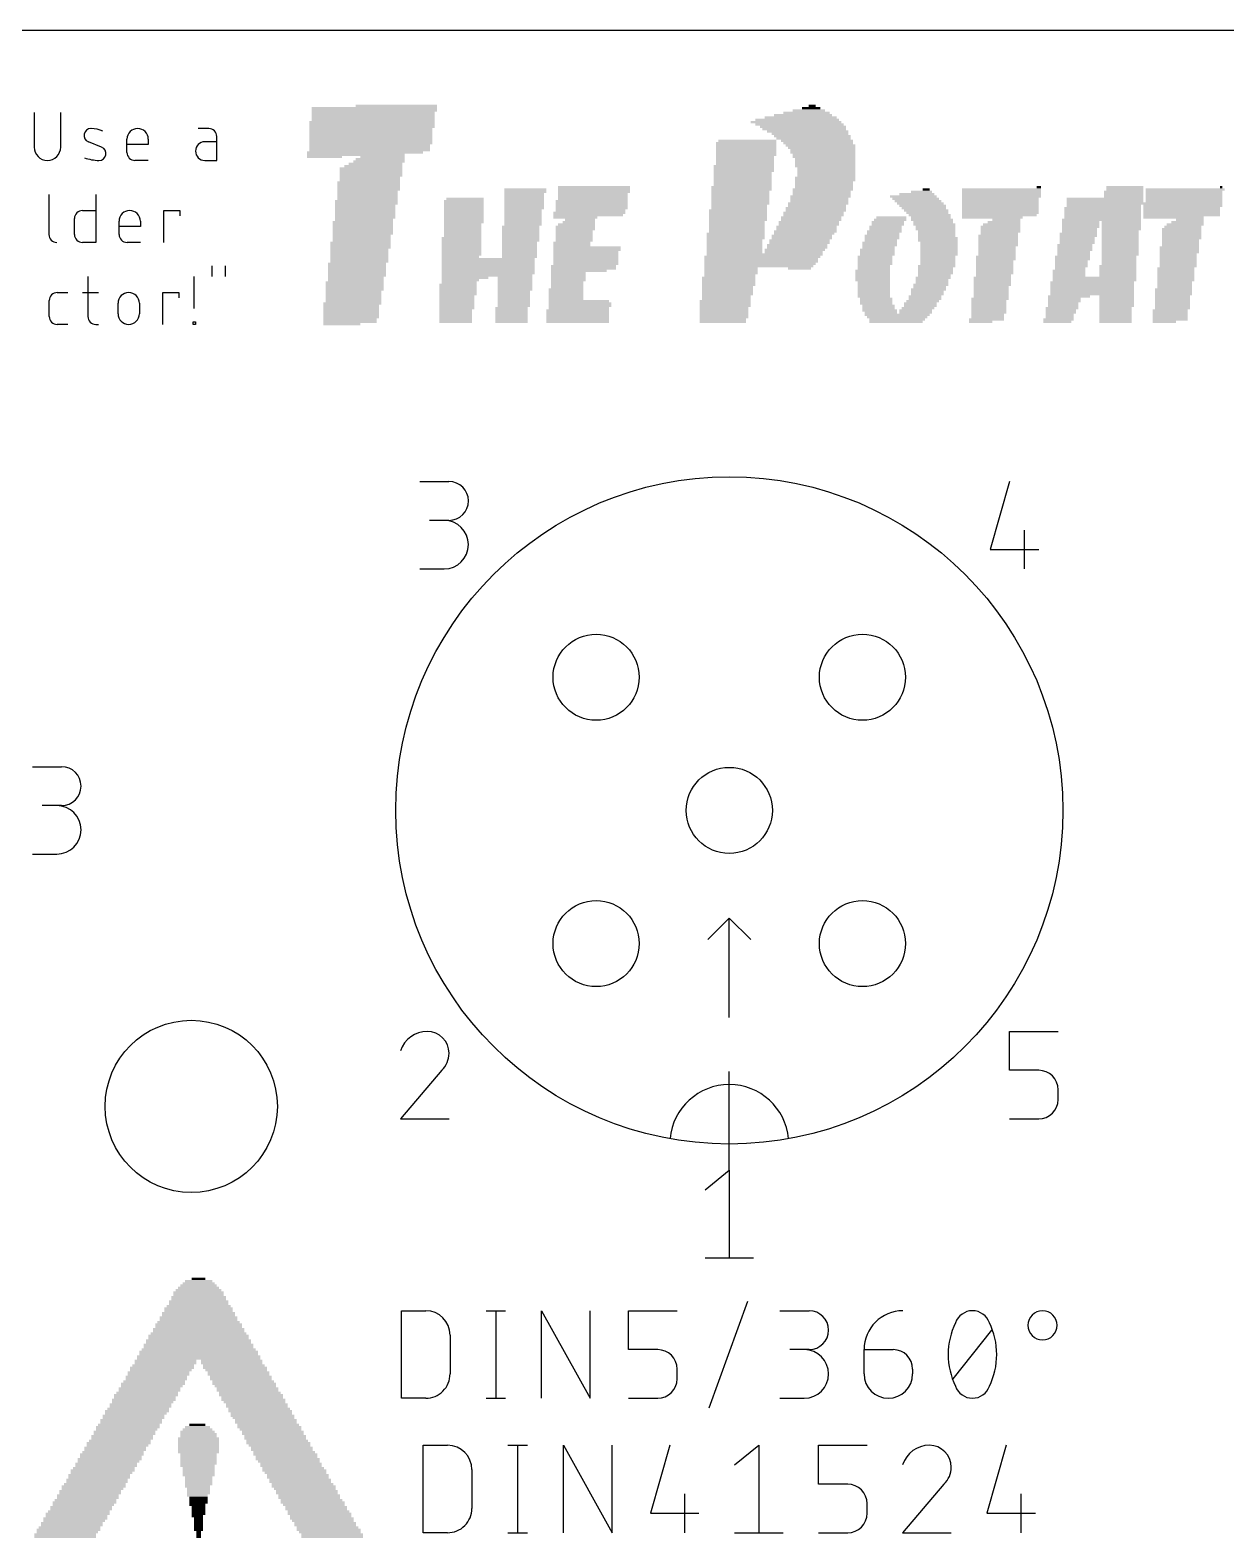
# Model space of a CAD drawing. Extents: x 0 to 83, y 0 to 84.2.
# Drawn here: x 39.51 to 61.73, y 45.98 to 74 of the extents above; entities that cross this region are included whole.
import ezdxf

# ---------------------------------------------------------------- set-up
doc = ezdxf.new("R2010")
doc.units = 0
for name, color, linetype in [('20', 30, 'CONTINUOUS'), ('21', 253, 'CONTINUOUS'), ('25', 253, 'CONTINUOUS')]:
    doc.layers.add(name, color=color, linetype=linetype)

# ---------------------------------------------------------------- blocks, each defined once
blk = doc.blocks.new('RECT')
blk.add_solid([(-0.5, -0.5), (0.5, -0.5), (-0.5, 0.5), (0.5, 0.5)])

msp = doc.modelspace()

# ---------------------------------------------------------------- linework, layer by layer
at = {"layer": '20'}
msp.add_line((0, 74), (83, 74), dxfattribs=at)
for centre, radius in [((50.025, 61.975), 0.8), ((54.975, 61.975), 0.8), ((52.5, 59.5), 0.8), ((50.025, 57.025), 0.8), ((54.975, 57.025), 0.8), ((42.5, 54), 1.6)]:
    msp.add_circle(centre, radius, dxfattribs=at)
at = {"layer": '21'}
for p, q in [((46.7484, 65.6128), (47.2903, 65.6128)), ((57.7097, 65.6128), (57.3484, 64.3484)), ((47.2903, 64.8903), (46.9291, 64.8903)), ((57.9806, 64.7097), (57.9806, 63.9872)), ((57.3484, 64.3484), (58.2516, 64.3484)), ((46.7484, 63.9872), (47.2, 63.9872)), ((39.5484, 60.3128), (40.0903, 60.3128)), ((40.0903, 59.5903), (39.7291, 59.5903)), ((39.5484, 58.6872), (40, 58.6872)), ((52.5, 57.5), (52.1, 57.1)), ((52.5, 55.65), (52.5, 57.5)), ((52.5, 57.5), (52.9, 57.1)), ((57.7084, 54.6703), (57.7084, 55.3928)), ((57.7084, 55.3928), (58.6116, 55.3928)), ((47.1561, 54.6703), (46.3884, 53.7672)), ((52.5, 52.8), (52.5, 54.65)), ((58.2503, 54.6703), (57.7084, 54.6703)), ((58.6116, 54.1284), (58.6116, 54.3091)), ((46.3884, 53.7672), (47.2916, 53.7672)), ((57.7084, 53.7672), (58.2503, 53.7672)), ((52.0484, 52.4516), (52.5, 52.8128)), ((52.5, 52.8128), (52.5, 51.1872)), ((52.0484, 51.1872), (52.9516, 51.1872))]:
    msp.add_line(p, q, dxfattribs=at)
msp.add_circle((52.5, 59.5), 6.2, dxfattribs=at)
for centre, radius, start, end in [((47.2903, 65.2516), 0.3612, 270, 90), ((47.2, 64.4388), 0.4516, 270, 90), ((40.0903, 59.9516), 0.3612, 270, 90), ((40, 59.1388), 0.4516, 270, 90), ((46.8852, 54.8707), 0.5221, 90.0001, 162.0549), ((46.8852, 54.9864), 0.4064, 0, 90), ((46.855, 54.9864), 0.4365, 313.6036, 359.9997), ((58.2503, 54.3091), 0.3612, 0, 90), ((52.5, 53.3), 1.1045, 5.1944, 174.8056), ((58.2503, 54.1284), 0.3612, 270, 0)]:
    msp.add_arc(centre, radius, start, end, dxfattribs=at)
at = {"layer": '25'}
for p, q in [((39.5797, 72.4685), (39.5797, 71.8264)), ((40.0736, 71.8264), (40.0736, 72.4685)), ((42.8265, 72.1722), (42.629, 72.1722)), ((42.9747, 71.5795), (42.9747, 72.024)), ((40.834, 71.8264), (40.5871, 71.9252)), ((41.3055, 71.7277), (41.3055, 71.9746)), ((41.7006, 71.8758), (41.3055, 71.8758)), ((41.7006, 71.9746), (41.7006, 71.8758)), ((42.9747, 71.9252), (42.7525, 71.9252)), ((41.7006, 71.5795), (41.4536, 71.5795)), ((42.7525, 71.5795), (42.9747, 71.5795)), ((39.8547, 70.9445), (39.8547, 70.2037)), ((40.7247, 70.9445), (40.7247, 70.0555)), ((40.4778, 70.6482), (40.7247, 70.6482)), ((41.9884, 70.0555), (41.9884, 70.6482)), ((41.9884, 70.6482), (42.2847, 70.6482)), ((42.2847, 70.6482), (42.2847, 70.5494)), ((40.3296, 70.2037), (40.3296, 70.5)), ((41.1586, 70.2037), (41.1586, 70.4506)), ((41.5537, 70.3518), (41.1586, 70.3518)), ((41.5537, 70.4506), (41.5537, 70.3518)), ((40.7247, 70.0555), (40.4778, 70.0555)), ((41.5537, 70.0555), (41.3068, 70.0555)), ((42.8907, 69.4205), (42.8907, 69.6181)), ((43.1376, 69.4205), (43.1376, 69.6181)), ((40.5779, 69.4205), (40.5779, 68.6797)), ((42.557, 68.8278), (42.557, 69.4205)), ((39.8614, 68.6797), (39.8614, 68.976)), ((40.0096, 69.1242), (40.2071, 69.1242)), ((40.4791, 69.1242), (40.7754, 69.1242)), ((41.1402, 68.7291), (41.1402, 68.9266)), ((41.5353, 68.9266), (41.5353, 68.7291)), ((41.97, 68.5315), (41.97, 69.1242)), ((41.97, 69.1242), (42.2663, 69.1242)), ((42.2663, 69.1242), (42.2663, 69.0254)), ((40.2071, 68.5315), (40.0096, 68.5315)), ((40.726, 68.5315), (40.7754, 68.5315)), ((42.5323, 68.5315), (42.5323, 68.5809)), ((42.5323, 68.5809), (42.5817, 68.5809)), ((42.5817, 68.5315), (42.5323, 68.5315)), ((42.5817, 68.5809), (42.5817, 68.5315)), ((46.4073, 48.5762), (46.4073, 50.2018)), ((46.4073, 50.2018), (46.8589, 50.2018)), ((47.9808, 50.2018), (48.3421, 50.2018)), ((48.1615, 50.2018), (48.1615, 48.5762)), ((49.0125, 48.5762), (49.0125, 50.2018)), ((49.0125, 50.2018), (49.9156, 48.5762)), ((49.9156, 48.5762), (49.9156, 50.2018)), ((50.6277, 49.4793), (50.6277, 50.2018)), ((50.6277, 50.2018), (51.5309, 50.2018)), ((52.1249, 48.3956), (52.8474, 50.3824)), ((53.4414, 50.2018), (53.9832, 50.2018)), ((47.3104, 49.7502), (47.3104, 49.0278)), ((56.6579, 48.9374), (57.3804, 49.8406)), ((51.1696, 49.4793), (50.6277, 49.4793)), ((53.9832, 49.4793), (53.622, 49.4793)), ((55.0045, 49.4793), (55.5463, 49.4793)), ((55.0045, 49.0278), (55.0045, 49.4793)), ((51.5309, 48.9374), (51.5309, 49.1181)), ((55.9076, 49.1181), (55.9076, 49.0278)), ((46.8589, 48.5762), (46.4073, 48.5762)), ((47.9808, 48.5762), (48.3421, 48.5762)), ((50.6277, 48.5762), (51.1696, 48.5762)), ((53.4414, 48.5762), (53.8929, 48.5762)), ((46.812, 46.0762), (46.812, 47.7018)), ((46.812, 47.7018), (47.2635, 47.7018)), ((48.3855, 47.7018), (48.7468, 47.7018)), ((48.5661, 47.7018), (48.5661, 46.0762)), ((49.4172, 46.0762), (49.4172, 47.7018)), ((49.4172, 47.7018), (50.3203, 46.0762)), ((50.3203, 46.0762), (50.3203, 47.7018)), ((51.3937, 47.7018), (51.0324, 46.4374)), ((52.5955, 47.3406), (53.0471, 47.7018)), ((53.0471, 47.7018), (53.0471, 46.0762)), ((54.1587, 46.9793), (54.1587, 47.7018)), ((54.1587, 47.7018), (55.0618, 47.7018)), ((57.6462, 47.7018), (57.2849, 46.4374)), ((47.7151, 47.2502), (47.7151, 46.5278)), ((51.6646, 46.7987), (51.6646, 46.0762)), ((54.7005, 46.9793), (54.1587, 46.9793)), ((56.4894, 46.9793), (55.7218, 46.0762)), ((57.9171, 46.7987), (57.9171, 46.0762)), ((55.0618, 46.4374), (55.0618, 46.6181)), ((51.0324, 46.4374), (51.9355, 46.4374)), ((57.2849, 46.4374), (58.188, 46.4374)), ((47.2635, 46.0762), (46.812, 46.0762)), ((48.3855, 46.0762), (48.7468, 46.0762)), ((52.5955, 46.0762), (53.4987, 46.0762)), ((54.1587, 46.0762), (54.7005, 46.0762)), ((55.7218, 46.0762), (56.6249, 46.0762))]:
    msp.add_line(p, q, dxfattribs=at)
for centre, radius, start, end in [((40.6346, 72.0441), 0.1281, 89.1807, 248.1989), ((40.6285, 71.6113), 0.5609, 65.7609, 89.1806), ((41.503, 71.9746), 0.1976, 0, 180), ((42.8265, 72.024), 0.1482, 0, 90), ((39.8266, 71.8264), 0.2469, 180, 0), ((40.7865, 71.7075), 0.1281, 269.1807, 68.1989), ((41.4536, 71.7277), 0.1482, 180, 270), ((42.7525, 71.7524), 0.1729, 90, 270), ((40.7966, 72.4171), 0.8377, 250.2101, 269.1806), ((40.4778, 70.5), 0.1482, 89.9988, 180), ((41.3562, 70.4506), 0.1976, 0, 180), ((40.0029, 70.2037), 0.1482, 180, 270), ((40.4778, 70.2037), 0.1482, 180, 270), ((41.3068, 70.2037), 0.1482, 180, 270), ((40.0096, 68.976), 0.1482, 89.9988, 180), ((41.3378, 68.9266), 0.1976, 0, 180), ((40.0096, 68.6797), 0.1482, 180, 270), ((40.726, 68.6797), 0.1482, 180, 270), ((41.3378, 68.7291), 0.1976, 180, 0), ((46.8589, 49.7502), 0.4516, 0, 90), ((53.9832, 49.8406), 0.3612, 270, 90), ((55.727, 49.4793), 0.7225, 90.0002, 180), ((57.0192, 49.8677), 0.3342, 90.0001, 161.0756), ((57.0192, 49.8676), 0.3342, 18.9248, 90), ((58.3218, 49.9309), 0.2709, 0, 180), ((57.9072, 49.389), 1.3396, 154.0109, 180.0001), ((56.1311, 49.389), 1.3396, 360, 25.9891), ((58.3218, 49.9309), 0.2709, 180, 0), ((51.1696, 49.1181), 0.3612, 0, 90), ((53.8929, 49.0278), 0.4516, 270, 90), ((55.5463, 49.1181), 0.3612, 0, 90), ((57.9072, 49.389), 1.3396, 180, 205.9889), ((56.1311, 49.389), 1.3396, 334.0111, 360), ((46.8589, 49.0278), 0.4516, 269.9996, 0), ((51.1696, 48.9374), 0.3612, 270, 0), ((55.456, 49.0278), 0.4516, 180, 0), ((57.0192, 48.9104), 0.3342, 198.925, 270), ((57.0192, 48.9104), 0.3342, 269.9999, 341.0745), ((47.2635, 47.2502), 0.4516, 0, 90), ((56.2185, 47.1797), 0.5221, 90.0001, 162.0549), ((56.2185, 47.2954), 0.4064, 0, 90), ((56.1884, 47.2954), 0.4365, 313.6036, 359.9997), ((54.7005, 46.6181), 0.3612, 0, 90), ((47.2635, 46.5278), 0.4516, 269.9996, 0), ((54.7005, 46.4374), 0.3612, 270, 0)]:
    msp.add_arc(centre, radius, start, end, dxfattribs=at)

# ---------------------------------------------------------------- block references
for p, xscale, yscale in [((45.9034, 72.5496), 2.3317, 0.0432), ((46.3136, 72.5928), 1.5113, 0.0432), ((54.0212, 72.5496), 0.3454, 0.0432), ((54.0428, 72.5928), 0.1295, 0.0432), ((45.8602, 72.2906), 2.3317, 0.0432), ((45.9034, 72.5065), 2.3317, 0.0432), ((45.8818, 72.4633), 2.2885, 0.0432), ((45.8818, 72.4201), 2.2885, 0.0432), ((45.8818, 72.3769), 2.2885, 0.0432), ((45.8818, 72.3337), 2.2885, 0.0432), ((53.7405, 72.2906), 1.684, 0.0432), ((53.7621, 72.3337), 1.5545, 0.0432), ((53.8269, 72.3769), 1.3386, 0.0432), ((53.8701, 72.4201), 1.0795, 0.0432), ((53.9348, 72.4633), 0.8636, 0.0432), ((53.978, 72.5065), 0.6045, 0.0432), ((45.8602, 72.2474), 2.3317, 0.0432), ((45.8602, 72.2042), 2.3317, 0.0432), ((45.8386, 72.161), 2.2885, 0.0432), ((45.8386, 72.1178), 2.2885, 0.0432), ((45.8386, 72.0747), 2.2885, 0.0432), ((45.8386, 72.0315), 2.2885, 0.0432), ((45.8386, 71.9883), 2.2885, 0.0432), ((53.8053, 72.2474), 1.6408, 0.0432), ((53.8701, 72.2042), 1.5977, 0.0432), ((53.8917, 72.161), 1.5545, 0.0432), ((53.9564, 72.1178), 1.5113, 0.0432), ((53.9996, 72.0747), 1.4249, 0.0432), ((54.0428, 72.0315), 1.4249, 0.0432), ((54.0644, 71.9883), 1.3818, 0.0432), ((45.7306, 71.7292), 2.159, 0.0432), ((45.817, 71.8588), 2.2454, 0.0432), ((45.817, 71.8156), 2.2454, 0.0432), ((45.817, 71.7724), 2.2454, 0.0432), ((45.8386, 71.9451), 2.2885, 0.0432), ((45.8386, 71.9019), 2.2885, 0.0432), ((52.8122, 71.9019), 1.1227, 0.0432), ((52.8122, 71.8588), 1.1227, 0.0432), ((52.8122, 71.8156), 1.1227, 0.0432), ((52.8122, 71.7724), 1.1227, 0.0432), ((52.8122, 71.7292), 1.1227, 0.0432), ((52.8337, 71.9451), 1.0795, 0.0432), ((54.1291, 71.9451), 1.3386, 0.0432), ((54.1507, 71.9019), 1.2954, 0.0432), ((54.1939, 71.8588), 1.2954, 0.0432), ((54.2155, 71.8156), 1.2522, 0.0432), ((54.2371, 71.7724), 1.209, 0.0432), ((54.2371, 71.7292), 1.209, 0.0432), ((45.5579, 71.686), 1.8136, 0.0432), ((44.975, 71.6429), 0.6477, 0.0432), ((45.8386, 71.427), 1.1659, 0.0432), ((45.8818, 71.4701), 1.0795, 0.0432), ((45.9249, 71.5133), 0.9931, 0.0432), ((45.9897, 71.5565), 0.95, 0.0432), ((46.0113, 71.5997), 0.9068, 0.0432), ((46.0545, 71.6429), 0.8204, 0.0432), ((52.769, 71.4701), 1.1227, 0.0432), ((52.769, 71.427), 1.1227, 0.0432), ((52.8122, 71.686), 1.1227, 0.0432), ((52.7906, 71.6429), 1.0795, 0.0432), ((52.7906, 71.5997), 1.0795, 0.0432), ((52.7906, 71.5565), 1.0795, 0.0432), ((52.7906, 71.5133), 1.0795, 0.0432), ((54.2587, 71.686), 1.1659, 0.0432), ((54.2587, 71.6429), 1.1659, 0.0432), ((54.2803, 71.5997), 1.1227, 0.0432), ((54.2803, 71.5565), 1.1227, 0.0432), ((54.2803, 71.5133), 1.1227, 0.0432), ((54.2803, 71.4701), 1.1227, 0.0432), ((54.3019, 71.427), 1.0795, 0.0432), ((45.7954, 71.1679), 1.1659, 0.0432), ((45.8386, 71.3838), 1.1659, 0.0432), ((45.8386, 71.3406), 1.1659, 0.0432), ((45.8386, 71.2974), 1.1659, 0.0432), ((45.817, 71.2542), 1.1227, 0.0432), ((45.817, 71.2111), 1.1227, 0.0432), ((52.769, 71.3838), 1.1227, 0.0432), ((52.7474, 71.3406), 1.0795, 0.0432), ((52.7474, 71.2974), 1.0795, 0.0432), ((52.7474, 71.2542), 1.0795, 0.0432), ((52.7474, 71.2111), 1.0795, 0.0432), ((52.7474, 71.1679), 1.0795, 0.0432), ((54.2803, 71.2542), 1.1227, 0.0432), ((54.2803, 71.2111), 1.1227, 0.0432), ((54.2587, 71.1679), 1.0795, 0.0432), ((54.3019, 71.3838), 1.0795, 0.0432), ((54.3019, 71.3406), 1.0795, 0.0432), ((54.3019, 71.2974), 1.0795, 0.0432), ((45.7954, 71.1247), 1.1659, 0.0432), ((45.7954, 71.0815), 1.1659, 0.0432), ((45.7954, 71.0383), 1.1659, 0.0432), ((45.7738, 70.9952), 1.1227, 0.0432), ((45.7738, 70.952), 1.1227, 0.0432), ((45.7738, 70.9088), 1.1227, 0.0432), ((45.7738, 70.8656), 1.1227, 0.0432), ((47.5874, 70.8656), 0.6909, 0.0432), ((48.6885, 70.952), 0.7341, 0.0432), ((48.6885, 70.9088), 0.7341, 0.0432), ((48.6885, 70.8656), 0.7341, 0.0432), ((48.7101, 71.0383), 0.7772, 0.0432), ((48.7101, 70.9952), 0.7772, 0.0432), ((49.9839, 71.0815), 1.3386, 0.0432), ((49.9839, 71.0383), 1.3386, 0.0432), ((49.9839, 70.9952), 1.3386, 0.0432), ((49.9623, 70.952), 1.2954, 0.0432), ((49.9623, 70.9088), 1.2954, 0.0432), ((49.9623, 70.8656), 1.2954, 0.0432), ((52.7258, 71.0815), 1.1227, 0.0432), ((52.7258, 71.0383), 1.1227, 0.0432), ((52.7042, 70.9952), 1.0795, 0.0432), ((52.7042, 70.952), 1.0795, 0.0432), ((52.7042, 70.9088), 1.0795, 0.0432), ((52.7042, 70.8656), 1.0795, 0.0432), ((52.7474, 71.1247), 1.0795, 0.0432), ((54.1939, 70.9088), 1.1227, 0.0432), ((54.1723, 70.8656), 1.0795, 0.0432), ((54.2371, 71.0383), 1.1227, 0.0432), ((54.2155, 70.9952), 1.0795, 0.0432), ((54.2155, 70.952), 1.0795, 0.0432), ((54.2587, 71.1247), 1.0795, 0.0432), ((54.2587, 71.0815), 1.0795, 0.0432), ((55.9211, 70.9088), 0.8636, 0.0432), ((55.9643, 70.8656), 0.8636, 0.0432), ((55.9859, 70.952), 0.6477, 0.0432), ((56.0722, 70.9952), 0.3886, 0.0432), ((56.1586, 71.0383), 0.1295, 0.0432), ((57.562, 71.0383), 1.4681, 0.0432), ((57.562, 70.9952), 1.4681, 0.0432), ((57.562, 70.952), 1.4681, 0.0432), ((57.562, 70.9088), 1.4681, 0.0432), ((57.5404, 70.8656), 1.4249, 0.0432), ((58.2528, 71.0815), 0.0864, 0.0432), ((59.4835, 70.8656), 1.4249, 0.0432), ((59.8289, 70.9952), 0.7341, 0.0432), ((59.8289, 70.952), 0.7341, 0.0432), ((59.8289, 70.9088), 0.7341, 0.0432), ((59.8505, 71.0815), 0.6909, 0.0432), ((59.8505, 71.0383), 0.6909, 0.0432), ((60.9732, 71.0383), 1.4681, 0.0432), ((60.9516, 70.9952), 1.4249, 0.0432), ((60.9516, 70.952), 1.4249, 0.0432), ((60.9516, 70.9088), 1.4249, 0.0432), ((60.9516, 70.8656), 1.4249, 0.0432), ((61.6425, 71.0815), 0.0432, 0.0432), ((45.7522, 70.8224), 1.1659, 0.0432), ((45.7522, 70.7793), 1.1659, 0.0432), ((45.7306, 70.7361), 1.1227, 0.0432), ((45.7306, 70.6929), 1.1227, 0.0432), ((45.7306, 70.6497), 1.1227, 0.0432), ((45.7306, 70.6065), 1.1227, 0.0432), ((47.5658, 70.8224), 0.7341, 0.0432), ((47.5658, 70.7793), 0.7341, 0.0432), ((47.5658, 70.7361), 0.7341, 0.0432), ((47.5658, 70.6929), 0.7341, 0.0432), ((47.5658, 70.6497), 0.7341, 0.0432), ((47.5658, 70.6065), 0.7341, 0.0432), ((48.6885, 70.8224), 0.7341, 0.0432), ((48.6885, 70.7793), 0.7341, 0.0432), ((48.6885, 70.7361), 0.7341, 0.0432), ((48.6885, 70.6929), 0.7341, 0.0432), ((48.6669, 70.6497), 0.6909, 0.0432), ((48.6669, 70.6065), 0.6909, 0.0432), ((49.8975, 70.6065), 1.3386, 0.0432), ((49.9407, 70.8224), 1.3386, 0.0432), ((49.9407, 70.7793), 1.3386, 0.0432), ((49.9407, 70.7361), 1.3386, 0.0432), ((49.9407, 70.6929), 1.3386, 0.0432), ((49.9191, 70.6497), 1.2954, 0.0432), ((52.661, 70.6497), 1.0795, 0.0432), ((52.661, 70.6065), 1.0795, 0.0432), ((52.7042, 70.8224), 1.0795, 0.0432), ((52.7042, 70.7793), 1.0795, 0.0432), ((52.6826, 70.7361), 1.0363, 0.0432), ((52.6826, 70.6929), 1.0363, 0.0432), ((54.0644, 70.6065), 1.1227, 0.0432), ((54.1076, 70.6929), 1.1227, 0.0432), ((54.1076, 70.6497), 1.1227, 0.0432), ((54.1507, 70.7793), 1.1227, 0.0432), ((54.1291, 70.7361), 1.0795, 0.0432), ((54.1723, 70.8224), 1.0795, 0.0432), ((56.0075, 70.8224), 0.8636, 0.0432), ((56.0507, 70.7793), 0.8636, 0.0432), ((56.0938, 70.7361), 0.8636, 0.0432), ((56.1154, 70.6929), 0.8204, 0.0432), ((56.1586, 70.6497), 0.8204, 0.0432), ((56.1802, 70.6065), 0.7772, 0.0432), ((57.5404, 70.8224), 1.4249, 0.0432), ((57.5404, 70.7793), 1.4249, 0.0432), ((57.5404, 70.7361), 1.4249, 0.0432), ((57.5404, 70.6929), 1.4249, 0.0432), ((57.5404, 70.6497), 1.4249, 0.0432), ((57.5404, 70.6065), 1.4249, 0.0432), ((59.4403, 70.6929), 1.4249, 0.0432), ((59.4403, 70.6497), 1.4249, 0.0432), ((59.4403, 70.6065), 1.4249, 0.0432), ((60.2175, 70.7793), 2.8931, 0.0432), ((59.4619, 70.7361), 1.3818, 0.0432), ((59.4835, 70.8224), 1.4249, 0.0432), ((60.93, 70.7361), 1.4681, 0.0432), ((60.9084, 70.6929), 1.4249, 0.0432), ((60.9084, 70.6497), 1.4249, 0.0432), ((60.9084, 70.6065), 1.4249, 0.0432), ((60.9516, 70.8224), 1.4249, 0.0432), ((45.6875, 70.4338), 1.1227, 0.0432), ((45.6875, 70.3906), 1.1227, 0.0432), ((45.6875, 70.3475), 1.1227, 0.0432), ((45.7306, 70.5634), 1.1227, 0.0432), ((45.7306, 70.5202), 1.1227, 0.0432), ((45.709, 70.477), 1.0795, 0.0432), ((47.5442, 70.3906), 0.6909, 0.0432), ((47.5442, 70.3475), 0.6909, 0.0432), ((47.5658, 70.5634), 0.7341, 0.0432), ((47.5658, 70.5202), 0.7341, 0.0432), ((47.5658, 70.477), 0.7341, 0.0432), ((47.5658, 70.4338), 0.7341, 0.0432), ((48.6237, 70.3475), 0.6909, 0.0432), ((48.6669, 70.5634), 0.6909, 0.0432), ((48.6669, 70.5202), 0.6909, 0.0432), ((48.6669, 70.477), 0.6909, 0.0432), ((48.6669, 70.4338), 0.6909, 0.0432), ((48.6669, 70.3906), 0.6909, 0.0432), ((49.8759, 70.5634), 1.2954, 0.0432), ((49.6384, 70.5202), 0.8204, 0.0432), ((49.6384, 70.3475), 0.7341, 0.0432), ((49.66, 70.3906), 0.6909, 0.0432), ((49.7032, 70.4338), 0.6045, 0.0432), ((49.7248, 70.477), 0.5613, 0.0432), ((52.661, 70.5634), 1.0795, 0.0432), ((52.661, 70.5202), 1.0795, 0.0432), ((52.661, 70.477), 1.0795, 0.0432), ((52.6394, 70.4338), 1.0363, 0.0432), ((52.6394, 70.3906), 1.0363, 0.0432), ((52.6394, 70.3475), 1.0363, 0.0432), ((53.9348, 70.3475), 1.1227, 0.0432), ((53.978, 70.4338), 1.1227, 0.0432), ((53.978, 70.3906), 1.1227, 0.0432), ((54.0212, 70.5202), 1.1227, 0.0432), ((54.0212, 70.477), 1.1227, 0.0432), ((54.0644, 70.5634), 1.1227, 0.0432), ((55.403, 70.3475), 0.6045, 0.0432), ((55.4461, 70.4338), 0.6045, 0.0432), ((55.4461, 70.3906), 0.6045, 0.0432), ((55.4893, 70.477), 0.6045, 0.0432), ((55.5109, 70.5202), 0.5613, 0.0432), ((56.2234, 70.5634), 0.7772, 0.0432), ((56.245, 70.5202), 0.7341, 0.0432), ((56.2666, 70.477), 0.7772, 0.0432), ((56.2881, 70.4338), 0.7341, 0.0432), ((56.3097, 70.3906), 0.7772, 0.0432), ((56.3313, 70.3475), 0.7341, 0.0432), ((57.5188, 70.5634), 1.3818, 0.0432), ((57.3892, 70.5202), 1.1227, 0.0432), ((57.5404, 70.3475), 0.7341, 0.0432), ((57.562, 70.3906), 0.6909, 0.0432), ((57.6051, 70.4338), 0.6045, 0.0432), ((57.6483, 70.477), 0.5182, 0.0432), ((59.4187, 70.477), 1.4681, 0.0432), ((59.0301, 70.4338), 0.6909, 0.0432), ((59.0301, 70.3906), 0.6909, 0.0432), ((59.0301, 70.3475), 0.6909, 0.0432), ((59.4403, 70.5634), 1.4249, 0.0432), ((59.4403, 70.5202), 1.4249, 0.0432), ((59.7857, 70.4338), 0.7341, 0.0432), ((59.7857, 70.3906), 0.7341, 0.0432), ((59.7857, 70.3475), 0.7341, 0.0432), ((60.9084, 70.5634), 1.4249, 0.0432), ((60.7573, 70.5202), 1.1227, 0.0432), ((60.93, 70.3475), 0.6909, 0.0432), ((60.9732, 70.3906), 0.6909, 0.0432), ((61.0164, 70.4338), 0.6045, 0.0432), ((61.0595, 70.477), 0.5182, 0.0432), ((45.6443, 70.0452), 1.1227, 0.0432), ((45.6875, 70.3043), 1.1227, 0.0432), ((45.6875, 70.2611), 1.1227, 0.0432), ((45.6875, 70.2179), 1.1227, 0.0432), ((45.6659, 70.1747), 1.0795, 0.0432), ((45.6659, 70.1316), 1.0795, 0.0432), ((45.6659, 70.0884), 1.0795, 0.0432), ((47.5226, 70.1316), 0.7341, 0.0432), ((47.5226, 70.0884), 0.7341, 0.0432), ((47.5226, 70.0452), 0.7341, 0.0432), ((47.5442, 70.3043), 0.6909, 0.0432), ((47.5442, 70.2611), 0.6909, 0.0432), ((47.5442, 70.2179), 0.6909, 0.0432), ((47.5442, 70.1747), 0.6909, 0.0432), ((48.6237, 70.3043), 0.6909, 0.0432), ((48.6237, 70.2611), 0.6909, 0.0432), ((48.6237, 70.2179), 0.6909, 0.0432), ((48.6237, 70.1747), 0.6909, 0.0432), ((48.6237, 70.1316), 0.6909, 0.0432), ((48.6237, 70.0884), 0.6909, 0.0432), ((48.6021, 70.0452), 0.6477, 0.0432), ((49.5737, 70.0452), 0.6909, 0.0432), ((49.6384, 70.3043), 0.7341, 0.0432), ((49.6168, 70.2611), 0.6909, 0.0432), ((49.6168, 70.2179), 0.6909, 0.0432), ((49.6168, 70.1747), 0.6909, 0.0432), ((49.6168, 70.1316), 0.6909, 0.0432), ((49.6168, 70.0884), 0.6909, 0.0432), ((52.6178, 70.2179), 1.0795, 0.0432), ((52.6178, 70.1747), 1.0795, 0.0432), ((52.6178, 70.1316), 1.0795, 0.0432), ((52.5963, 70.0884), 1.0363, 0.0432), ((52.5963, 70.0452), 1.0363, 0.0432), ((52.6394, 70.3043), 1.0363, 0.0432), ((52.6394, 70.2611), 1.0363, 0.0432), ((53.8053, 70.0884), 1.1227, 0.0432), ((53.8053, 70.0452), 1.1227, 0.0432), ((53.8485, 70.1747), 1.1227, 0.0432), ((53.8485, 70.1316), 1.1227, 0.0432), ((53.9132, 70.2611), 1.1659, 0.0432), ((53.8917, 70.2179), 1.1227, 0.0432), ((53.9348, 70.3043), 1.1227, 0.0432), ((55.295, 70.0452), 0.6477, 0.0432), ((55.3382, 70.1747), 0.6477, 0.0432), ((55.3382, 70.1316), 0.6477, 0.0432), ((55.3166, 70.0884), 0.6045, 0.0432), ((55.3814, 70.2611), 0.6477, 0.0432), ((55.3598, 70.2179), 0.6045, 0.0432), ((55.403, 70.3043), 0.6045, 0.0432), ((56.3313, 70.3043), 0.7341, 0.0432), ((56.3529, 70.2611), 0.6909, 0.0432), ((56.3529, 70.2179), 0.6909, 0.0432), ((56.3529, 70.1747), 0.6909, 0.0432), ((56.3745, 70.1316), 0.7341, 0.0432), ((56.3745, 70.0884), 0.7341, 0.0432), ((56.3961, 70.0452), 0.6909, 0.0432), ((57.4972, 70.1747), 0.7341, 0.0432), ((57.4972, 70.1316), 0.7341, 0.0432), ((57.4972, 70.0884), 0.7341, 0.0432), ((57.4972, 70.0452), 0.7341, 0.0432), ((57.5404, 70.3043), 0.7341, 0.0432), ((57.5404, 70.2611), 0.7341, 0.0432), ((57.5188, 70.2179), 0.6909, 0.0432), ((58.9869, 70.2179), 0.6909, 0.0432), ((58.9869, 70.1747), 0.6909, 0.0432), ((58.9653, 70.1316), 0.6477, 0.0432), ((58.9653, 70.0884), 0.6477, 0.0432), ((58.9653, 70.0452), 0.6477, 0.0432), ((59.0085, 70.3043), 0.6477, 0.0432), ((59.0085, 70.2611), 0.6477, 0.0432), ((59.7857, 70.3043), 0.7341, 0.0432), ((59.7641, 70.2611), 0.6909, 0.0432), ((59.7641, 70.2179), 0.6909, 0.0432), ((59.7641, 70.1747), 0.6909, 0.0432), ((59.7641, 70.1316), 0.6909, 0.0432), ((59.7641, 70.0884), 0.6909, 0.0432), ((59.7641, 70.0452), 0.6909, 0.0432), ((60.9084, 70.3043), 0.7341, 0.0432), ((60.9084, 70.2611), 0.7341, 0.0432), ((60.9084, 70.2179), 0.7341, 0.0432), ((60.9084, 70.1747), 0.7341, 0.0432), ((60.9084, 70.1316), 0.7341, 0.0432), ((60.8868, 70.0884), 0.6909, 0.0432), ((60.8868, 70.0452), 0.6909, 0.0432), ((45.6443, 70.002), 1.1227, 0.0432), ((45.6443, 69.9588), 1.1227, 0.0432), ((45.6227, 69.9157), 1.0795, 0.0432), ((45.6227, 69.8725), 1.0795, 0.0432), ((45.6227, 69.8293), 1.0795, 0.0432), ((45.6227, 69.7861), 1.0795, 0.0432), ((47.5226, 70.002), 0.7341, 0.0432), ((47.5226, 69.9588), 0.7341, 0.0432), ((47.5226, 69.9157), 0.7341, 0.0432), ((47.5226, 69.8725), 0.7341, 0.0432), ((47.5226, 69.8293), 0.7341, 0.0432), ((47.501, 69.7861), 0.6909, 0.0432), ((48.6021, 70.002), 0.6477, 0.0432), ((48.6021, 69.9588), 0.6477, 0.0432), ((48.6021, 69.9157), 0.6477, 0.0432), ((48.6021, 69.8725), 0.6477, 0.0432), ((48.6021, 69.8293), 0.6477, 0.0432), ((48.6021, 69.7861), 0.6477, 0.0432), ((49.8543, 69.9588), 1.2522, 0.0432), ((49.8543, 69.9157), 1.2522, 0.0432), ((49.8327, 69.8725), 1.209, 0.0432), ((49.8327, 69.8293), 1.209, 0.0432), ((49.8327, 69.7861), 1.209, 0.0432), ((49.5737, 70.002), 0.6909, 0.0432), ((53.1144, 69.7861), 2.159, 0.0432), ((53.1576, 69.8293), 2.159, 0.0432), ((52.5963, 70.002), 1.0363, 0.0432), ((52.5963, 69.9588), 1.0363, 0.0432), ((52.5963, 69.9157), 1.0363, 0.0432), ((52.5963, 69.8725), 1.0363, 0.0432), ((53.7189, 69.9157), 1.1227, 0.0432), ((53.6973, 69.8725), 1.0795, 0.0432), ((53.7621, 70.002), 1.1227, 0.0432), ((53.7621, 69.9588), 1.1227, 0.0432), ((55.2086, 69.7861), 0.6477, 0.0432), ((55.2518, 69.9157), 0.6477, 0.0432), ((55.2518, 69.8725), 0.6477, 0.0432), ((55.2518, 69.8293), 0.6477, 0.0432), ((55.295, 70.002), 0.6477, 0.0432), ((55.2734, 69.9588), 0.6045, 0.0432), ((56.3961, 70.002), 0.6909, 0.0432), ((56.3961, 69.9588), 0.6909, 0.0432), ((56.3961, 69.9157), 0.6909, 0.0432), ((56.3961, 69.8725), 0.6909, 0.0432), ((56.3961, 69.8293), 0.6909, 0.0432), ((56.3745, 69.7861), 0.6477, 0.0432), ((57.454, 69.7861), 0.7341, 0.0432), ((57.4972, 70.002), 0.7341, 0.0432), ((57.4756, 69.9588), 0.6909, 0.0432), ((57.4756, 69.9157), 0.6909, 0.0432), ((57.4756, 69.8725), 0.6909, 0.0432), ((57.4756, 69.8293), 0.6909, 0.0432), ((58.8789, 69.7861), 0.6477, 0.0432), ((58.9221, 70.002), 0.6477, 0.0432), ((58.9221, 69.9588), 0.6477, 0.0432), ((58.9221, 69.9157), 0.6477, 0.0432), ((58.9005, 69.8725), 0.6045, 0.0432), ((58.9005, 69.8293), 0.6045, 0.0432), ((59.7641, 70.002), 0.6909, 0.0432), ((59.7641, 69.9588), 0.6909, 0.0432), ((59.7641, 69.9157), 0.6909, 0.0432), ((59.7641, 69.8725), 0.6909, 0.0432), ((59.7641, 69.8293), 0.6909, 0.0432), ((59.7425, 69.7861), 0.6477, 0.0432), ((60.8652, 69.9588), 0.7341, 0.0432), ((60.8652, 69.9157), 0.7341, 0.0432), ((60.8652, 69.8725), 0.7341, 0.0432), ((60.8436, 69.8293), 0.6909, 0.0432), ((60.8436, 69.7861), 0.6909, 0.0432), ((60.8868, 70.002), 0.6909, 0.0432), ((45.5795, 69.6566), 1.0795, 0.0432), ((45.5795, 69.6134), 1.0795, 0.0432), ((45.5795, 69.5702), 1.0795, 0.0432), ((45.5795, 69.527), 1.0795, 0.0432), ((45.5795, 69.4839), 1.0795, 0.0432), ((45.6227, 69.7429), 1.0795, 0.0432), ((45.6227, 69.6998), 1.0795, 0.0432), ((48.0192, 69.7429), 1.7272, 0.0432), ((48.0192, 69.6998), 1.7272, 0.0432), ((48.0192, 69.6566), 1.7272, 0.0432), ((48.0192, 69.6134), 1.7272, 0.0432), ((48.0192, 69.5702), 1.7272, 0.0432), ((48.0192, 69.527), 1.7272, 0.0432), ((48.0192, 69.4839), 1.7272, 0.0432), ((49.5089, 69.4839), 0.6477, 0.0432), ((49.7896, 69.6134), 1.209, 0.0432), ((49.7896, 69.5702), 1.209, 0.0432), ((49.7032, 69.527), 1.0363, 0.0432), ((49.8327, 69.7429), 1.209, 0.0432), ((49.8327, 69.6998), 1.209, 0.0432), ((49.8327, 69.6566), 1.209, 0.0432), ((53.0496, 69.6134), 2.0295, 0.0432), ((53.0928, 69.7429), 2.1158, 0.0432), ((53.0928, 69.6998), 2.1158, 0.0432), ((53.0712, 69.6566), 2.0726, 0.0432), ((52.5315, 69.5702), 0.9931, 0.0432), ((52.5315, 69.527), 0.9931, 0.0432), ((52.5315, 69.4839), 0.9931, 0.0432), ((53.8053, 69.5702), 0.4318, 0.0432), ((55.1655, 69.527), 0.6477, 0.0432), ((55.1655, 69.4839), 0.6477, 0.0432), ((55.2086, 69.7429), 0.6477, 0.0432), ((55.2086, 69.6998), 0.6477, 0.0432), ((55.2086, 69.6566), 0.6477, 0.0432), ((55.187, 69.6134), 0.6045, 0.0432), ((55.187, 69.5702), 0.6045, 0.0432), ((56.3529, 69.6134), 0.6909, 0.0432), ((56.3313, 69.5702), 0.6477, 0.0432), ((56.3313, 69.527), 0.6477, 0.0432), ((56.3313, 69.4839), 0.6477, 0.0432), ((56.3745, 69.7429), 0.6477, 0.0432), ((56.3745, 69.6998), 0.6477, 0.0432), ((56.3745, 69.6566), 0.6477, 0.0432), ((57.454, 69.7429), 0.7341, 0.0432), ((57.4324, 69.6998), 0.6909, 0.0432), ((57.4324, 69.6566), 0.6909, 0.0432), ((57.4324, 69.6134), 0.6909, 0.0432), ((57.4324, 69.5702), 0.6909, 0.0432), ((57.4324, 69.527), 0.6909, 0.0432), ((57.4324, 69.4839), 0.6909, 0.0432), ((58.8142, 69.527), 0.6045, 0.0432), ((58.8142, 69.4839), 0.6045, 0.0432), ((58.8789, 69.7429), 0.6477, 0.0432), ((58.8574, 69.6998), 0.6045, 0.0432), ((58.8574, 69.6566), 0.6045, 0.0432), ((58.8574, 69.6134), 0.6045, 0.0432), ((58.8358, 69.5702), 0.5613, 0.0432), ((59.721, 69.6134), 0.6909, 0.0432), ((59.721, 69.5702), 0.6909, 0.0432), ((59.721, 69.527), 0.6909, 0.0432), ((59.721, 69.4839), 0.6909, 0.0432), ((59.7425, 69.7429), 0.6477, 0.0432), ((59.7425, 69.6998), 0.6477, 0.0432), ((59.7425, 69.6566), 0.6477, 0.0432), ((60.8005, 69.5702), 0.6909, 0.0432), ((60.8005, 69.527), 0.6909, 0.0432), ((60.8005, 69.4839), 0.6909, 0.0432), ((60.8436, 69.7429), 0.6909, 0.0432), ((60.8436, 69.6998), 0.6909, 0.0432), ((60.8436, 69.6566), 0.6909, 0.0432), ((60.8436, 69.6134), 0.6909, 0.0432), ((45.5363, 69.3111), 1.0795, 0.0432), ((45.5363, 69.268), 1.0795, 0.0432), ((45.5363, 69.2248), 1.0795, 0.0432), ((45.5579, 69.3975), 1.0363, 0.0432), ((45.5579, 69.3543), 1.0363, 0.0432), ((45.5795, 69.4407), 1.0795, 0.0432), ((47.4578, 69.268), 0.6909, 0.0432), ((47.4578, 69.2248), 0.6909, 0.0432), ((47.501, 69.3543), 0.6909, 0.0432), ((47.4794, 69.3111), 0.6477, 0.0432), ((47.9976, 69.4407), 1.684, 0.0432), ((47.5874, 69.3975), 0.8636, 0.0432), ((48.5157, 69.3975), 0.6477, 0.0432), ((48.5157, 69.3543), 0.6477, 0.0432), ((48.5157, 69.3111), 0.6477, 0.0432), ((48.5157, 69.268), 0.6477, 0.0432), ((48.5157, 69.2248), 0.6477, 0.0432), ((49.5089, 69.4407), 0.6477, 0.0432), ((49.5089, 69.3975), 0.6477, 0.0432), ((49.5089, 69.3543), 0.6477, 0.0432), ((49.4873, 69.3111), 0.6045, 0.0432), ((49.4873, 69.268), 0.6045, 0.0432), ((49.4873, 69.2248), 0.6045, 0.0432), ((52.4667, 69.2248), 0.95, 0.0432), ((52.4883, 69.3975), 0.9931, 0.0432), ((52.4883, 69.3543), 0.9931, 0.0432), ((52.4883, 69.3111), 0.9931, 0.0432), ((52.4883, 69.268), 0.9931, 0.0432), ((52.5099, 69.4407), 0.95, 0.0432), ((55.1655, 69.4407), 0.6477, 0.0432), ((55.1655, 69.3975), 0.6477, 0.0432), ((55.1655, 69.3543), 0.6477, 0.0432), ((55.187, 69.3111), 0.6045, 0.0432), ((55.187, 69.268), 0.6045, 0.0432), ((55.187, 69.2248), 0.6045, 0.0432), ((56.245, 69.268), 0.6477, 0.0432), ((56.2234, 69.2248), 0.6045, 0.0432), ((56.2881, 69.3975), 0.6477, 0.0432), ((56.2666, 69.3543), 0.6045, 0.0432), ((56.2666, 69.3111), 0.6045, 0.0432), ((56.3097, 69.4407), 0.6045, 0.0432), ((57.3892, 69.3975), 0.6909, 0.0432), ((57.3892, 69.3543), 0.6909, 0.0432), ((57.3892, 69.3111), 0.6909, 0.0432), ((57.3892, 69.268), 0.6909, 0.0432), ((57.3676, 69.2248), 0.6477, 0.0432), ((57.4108, 69.4407), 0.6477, 0.0432), ((59.246, 69.3111), 1.5545, 0.0432), ((59.246, 69.268), 1.5545, 0.0432), ((59.246, 69.2248), 1.5545, 0.0432), ((59.2891, 69.3975), 1.5545, 0.0432), ((59.2891, 69.3543), 1.5545, 0.0432), ((58.8142, 69.4407), 0.6045, 0.0432), ((59.721, 69.4407), 0.6909, 0.0432), ((60.8005, 69.4407), 0.6909, 0.0432), ((60.8005, 69.3975), 0.6909, 0.0432), ((60.8005, 69.3543), 0.6909, 0.0432), ((60.7789, 69.3111), 0.6477, 0.0432), ((60.7789, 69.268), 0.6477, 0.0432), ((60.7789, 69.2248), 0.6477, 0.0432), ((45.4931, 68.9225), 1.0795, 0.0432), ((45.5363, 69.1816), 1.0795, 0.0432), ((45.5147, 69.1384), 1.0363, 0.0432), ((45.5147, 69.0952), 1.0363, 0.0432), ((45.5147, 69.0521), 1.0363, 0.0432), ((45.5147, 69.0089), 1.0363, 0.0432), ((45.5147, 68.9657), 1.0363, 0.0432), ((47.4578, 69.1816), 0.6909, 0.0432), ((47.4578, 69.1384), 0.6909, 0.0432), ((47.4578, 69.0952), 0.6909, 0.0432), ((47.4362, 69.0521), 0.6477, 0.0432), ((47.4362, 69.0089), 0.6477, 0.0432), ((47.4362, 68.9657), 0.6477, 0.0432), ((47.4362, 68.9225), 0.6477, 0.0432), ((48.5157, 69.1816), 0.6477, 0.0432), ((48.4942, 69.1384), 0.6045, 0.0432), ((48.4942, 69.0952), 0.6045, 0.0432), ((48.4942, 69.0521), 0.6045, 0.0432), ((48.4942, 69.0089), 0.6045, 0.0432), ((48.4942, 68.9657), 0.6045, 0.0432), ((48.4942, 68.9225), 0.6045, 0.0432), ((49.4657, 69.1816), 0.6477, 0.0432), ((49.4657, 69.1384), 0.6477, 0.0432), ((49.4657, 69.0952), 0.6477, 0.0432), ((49.4657, 69.0521), 0.6477, 0.0432), ((49.4657, 69.0089), 0.6477, 0.0432), ((49.7032, 68.9657), 1.1227, 0.0432), ((49.7248, 68.9225), 1.1659, 0.0432), ((52.4235, 68.9657), 0.95, 0.0432), ((52.4235, 68.9225), 0.95, 0.0432), ((52.4667, 69.1816), 0.95, 0.0432), ((52.4667, 69.1384), 0.95, 0.0432), ((52.4667, 69.0952), 0.95, 0.0432), ((52.4451, 69.0521), 0.9068, 0.0432), ((52.4451, 69.0089), 0.9068, 0.0432), ((55.187, 69.1816), 0.6045, 0.0432), ((55.187, 69.1384), 0.6045, 0.0432), ((55.187, 69.0952), 0.6045, 0.0432), ((55.187, 69.0521), 0.6045, 0.0432), ((55.2302, 69.0089), 0.6045, 0.0432), ((55.2302, 68.9657), 0.6045, 0.0432), ((55.2302, 68.9225), 0.6045, 0.0432), ((56.0507, 68.9225), 0.6045, 0.0432), ((56.0938, 68.9657), 0.6045, 0.0432), ((56.137, 69.0521), 0.6045, 0.0432), ((56.137, 69.0089), 0.6045, 0.0432), ((56.2018, 69.1816), 0.6477, 0.0432), ((56.1802, 69.1384), 0.6045, 0.0432), ((56.1802, 69.0952), 0.6045, 0.0432), ((57.3461, 69.0089), 0.6909, 0.0432), ((57.3245, 68.9657), 0.6477, 0.0432), ((57.3245, 68.9225), 0.6477, 0.0432), ((57.3676, 69.1816), 0.6477, 0.0432), ((57.3676, 69.1384), 0.6477, 0.0432), ((57.3676, 69.0952), 0.6477, 0.0432), ((57.3676, 69.0521), 0.6477, 0.0432), ((58.8142, 69.0521), 0.7772, 0.0432), ((58.7278, 69.0089), 0.6045, 0.0432), ((58.7278, 68.9657), 0.6045, 0.0432), ((58.7062, 68.9225), 0.5613, 0.0432), ((59.246, 69.1816), 1.5545, 0.0432), ((59.246, 69.1384), 1.5545, 0.0432), ((59.246, 69.0952), 1.5545, 0.0432), ((59.6994, 69.0521), 0.6477, 0.0432), ((59.6994, 69.0089), 0.6477, 0.0432), ((59.6994, 68.9657), 0.6477, 0.0432), ((59.6994, 68.9225), 0.6477, 0.0432), ((60.7573, 69.1816), 0.6909, 0.0432), ((60.7573, 69.1384), 0.6909, 0.0432), ((60.7573, 69.0952), 0.6909, 0.0432), ((60.7357, 69.0521), 0.6477, 0.0432), ((60.7357, 69.0089), 0.6477, 0.0432), ((60.7357, 68.9657), 0.6477, 0.0432), ((60.7357, 68.9225), 0.6477, 0.0432), ((45.4716, 68.8793), 1.0363, 0.0432), ((45.4716, 68.8362), 1.0363, 0.0432), ((45.4716, 68.793), 1.0363, 0.0432), ((45.4716, 68.7498), 1.0363, 0.0432), ((45.4716, 68.7066), 1.0363, 0.0432), ((45.4716, 68.6634), 1.0363, 0.0432), ((47.4362, 68.8793), 0.6477, 0.0432), ((47.4362, 68.8362), 0.6477, 0.0432), ((47.4147, 68.793), 0.6045, 0.0432), ((47.4147, 68.7498), 0.6045, 0.0432), ((47.4147, 68.7066), 0.6045, 0.0432), ((47.4147, 68.6634), 0.6045, 0.0432), ((48.451, 68.8362), 0.6045, 0.0432), ((48.451, 68.793), 0.6045, 0.0432), ((48.451, 68.7498), 0.6045, 0.0432), ((48.451, 68.7066), 0.6045, 0.0432), ((48.451, 68.6634), 0.6045, 0.0432), ((48.4942, 68.8793), 0.6045, 0.0432), ((49.6816, 68.793), 1.1659, 0.0432), ((49.6816, 68.7498), 1.1659, 0.0432), ((49.6816, 68.7066), 1.1659, 0.0432), ((49.6816, 68.6634), 1.1659, 0.0432), ((49.7248, 68.8793), 1.1659, 0.0432), ((49.7032, 68.8362), 1.1227, 0.0432), ((52.4235, 68.8793), 0.95, 0.0432), ((52.4019, 68.8362), 0.9068, 0.0432), ((52.4019, 68.793), 0.9068, 0.0432), ((52.4019, 68.7498), 0.9068, 0.0432), ((52.4019, 68.7066), 0.9068, 0.0432), ((52.4019, 68.6634), 0.9068, 0.0432), ((55.2734, 68.8793), 0.6045, 0.0432), ((55.2734, 68.8362), 0.6045, 0.0432), ((55.295, 68.793), 0.6477, 0.0432), ((55.3166, 68.7498), 0.6045, 0.0432), ((55.6189, 68.7066), 1.209, 0.0432), ((55.6189, 68.6634), 1.1227, 0.0432), ((55.9643, 68.793), 0.6045, 0.0432), ((55.9643, 68.7498), 0.6045, 0.0432), ((56.0075, 68.8362), 0.6045, 0.0432), ((56.0507, 68.8793), 0.6045, 0.0432), ((57.3245, 68.8793), 0.6477, 0.0432), ((57.3245, 68.8362), 0.6477, 0.0432), ((57.3245, 68.793), 0.6477, 0.0432), ((57.3245, 68.7498), 0.6477, 0.0432), ((57.3029, 68.7066), 0.6045, 0.0432), ((57.3029, 68.6634), 0.6045, 0.0432), ((58.663, 68.793), 0.5613, 0.0432), ((58.663, 68.7498), 0.5613, 0.0432), ((58.6846, 68.8362), 0.6045, 0.0432), ((58.6415, 68.7066), 0.5182, 0.0432), ((58.6415, 68.6634), 0.5182, 0.0432), ((58.7062, 68.8793), 0.5613, 0.0432), ((59.6994, 68.8793), 0.6477, 0.0432), ((59.6778, 68.8362), 0.6045, 0.0432), ((59.6778, 68.793), 0.6045, 0.0432), ((59.6778, 68.7498), 0.6045, 0.0432), ((59.6778, 68.7066), 0.6045, 0.0432), ((59.6778, 68.6634), 0.6045, 0.0432), ((60.6925, 68.793), 0.6477, 0.0432), ((60.6925, 68.7498), 0.6477, 0.0432), ((60.6925, 68.7066), 0.6477, 0.0432), ((60.6925, 68.6634), 0.6477, 0.0432), ((60.7357, 68.8793), 0.6477, 0.0432), ((60.7357, 68.8362), 0.6477, 0.0432), ((45.2988, 68.5339), 0.6909, 0.0432), ((45.45, 68.6203), 0.9931, 0.0432), ((45.45, 68.5771), 0.9931, 0.0432), ((47.4147, 68.6203), 0.6045, 0.0432), ((47.4147, 68.5771), 0.6045, 0.0432), ((48.451, 68.6203), 0.6045, 0.0432), ((48.451, 68.5771), 0.6045, 0.0432), ((49.6816, 68.6203), 1.1659, 0.0432), ((49.6816, 68.5771), 1.1659, 0.0432), ((52.3803, 68.6203), 0.8636, 0.0432), ((52.3803, 68.5771), 0.8636, 0.0432), ((55.6189, 68.6203), 1.0363, 0.0432), ((55.5973, 68.5771), 0.9931, 0.0432), ((57.1733, 68.5771), 0.4318, 0.0432), ((57.2813, 68.6203), 0.6477, 0.0432), ((58.6199, 68.6203), 0.5613, 0.0432), ((58.5983, 68.5771), 0.5182, 0.0432), ((59.6778, 68.6203), 0.6045, 0.0432), ((59.6778, 68.5771), 0.6045, 0.0432), ((60.6925, 68.6203), 0.6477, 0.0432), ((60.5846, 68.5771), 0.4318, 0.0432), ((42.6358, 50.7111), 0.5939, 0.0424), ((42.6358, 50.7535), 0.509, 0.0424), ((42.6358, 50.7959), 0.2545, 0.0424), ((42.6358, 50.4566), 1.018, 0.0424), ((42.6358, 50.4141), 1.018, 0.0424), ((42.6358, 50.5414), 0.9332, 0.0424), ((42.6358, 50.499), 0.9332, 0.0424), ((42.6358, 50.5838), 0.8484, 0.0424), ((42.6358, 50.6262), 0.7635, 0.0424), ((42.6358, 50.6686), 0.6787, 0.0424), ((42.6358, 50.1596), 1.3574, 0.0424), ((42.6358, 50.2445), 1.2725, 0.0424), ((42.6358, 50.202), 1.2725, 0.0424), ((42.6358, 50.2869), 1.1877, 0.0424), ((42.6358, 50.3717), 1.1029, 0.0424), ((42.6358, 50.3293), 1.1029, 0.0424), ((42.6358, 49.8627), 1.6967, 0.0424), ((42.6358, 49.9475), 1.6119, 0.0424), ((42.6358, 49.9051), 1.6119, 0.0424), ((42.6358, 49.99), 1.527, 0.0424), ((42.6358, 50.0748), 1.4422, 0.0424), ((42.6358, 50.0324), 1.4422, 0.0424), ((42.6358, 50.1172), 1.3574, 0.0424), ((42.6358, 49.6506), 1.9512, 0.0424), ((42.6358, 49.6082), 1.9512, 0.0424), ((42.6358, 49.7354), 1.8664, 0.0424), ((42.6358, 49.693), 1.8664, 0.0424), ((42.6358, 49.7779), 1.7816, 0.0424), ((42.6358, 49.8203), 1.6967, 0.0424), ((42.6358, 49.3537), 2.2906, 0.0424), ((42.6358, 49.3113), 2.2906, 0.0424), ((42.6358, 49.4385), 2.2057, 0.0424), ((42.6358, 49.3961), 2.2057, 0.0424), ((42.6358, 49.4809), 2.1209, 0.0424), ((42.6358, 49.5658), 2.0361, 0.0424), ((42.6358, 49.5234), 2.0361, 0.0424), ((41.8934, 49.0568), 1.1453, 0.0424), ((41.8934, 49.0143), 1.1453, 0.0424), ((41.9571, 49.1416), 1.1877, 0.0424), ((41.9359, 49.0992), 1.1453, 0.0424), ((41.9783, 49.184), 1.1453, 0.0424), ((42.0207, 49.2688), 1.1453, 0.0424), ((42.0207, 49.2264), 1.1453, 0.0424), ((43.2508, 49.2688), 1.1453, 0.0424), ((43.2508, 49.2264), 1.1453, 0.0424), ((43.2932, 49.184), 1.1453, 0.0424), ((43.3144, 49.1416), 1.1877, 0.0424), ((43.3357, 49.0992), 1.1453, 0.0424), ((43.3781, 49.0568), 1.1453, 0.0424), ((43.3781, 49.0143), 1.1453, 0.0424), ((41.7238, 48.7598), 1.1453, 0.0424), ((41.7874, 48.8447), 1.1877, 0.0424), ((41.7662, 48.8023), 1.1453, 0.0424), ((41.8086, 48.8871), 1.1453, 0.0424), ((41.851, 48.9719), 1.1453, 0.0424), ((41.851, 48.9295), 1.1453, 0.0424), ((43.4205, 48.9719), 1.1453, 0.0424), ((43.4205, 48.9295), 1.1453, 0.0424), ((43.4629, 48.8871), 1.1453, 0.0424), ((43.4841, 48.8447), 1.1877, 0.0424), ((43.5053, 48.8023), 1.1453, 0.0424), ((43.5477, 48.7598), 1.1453, 0.0424), ((41.5541, 48.4629), 1.1453, 0.0424), ((41.6177, 48.5477), 1.1877, 0.0424), ((41.5965, 48.5053), 1.1453, 0.0424), ((41.6601, 48.6326), 1.1877, 0.0424), ((41.6389, 48.5902), 1.1453, 0.0424), ((41.6814, 48.675), 1.1453, 0.0424), ((41.7238, 48.7174), 1.1453, 0.0424), ((43.5477, 48.7174), 1.1453, 0.0424), ((43.5902, 48.675), 1.1453, 0.0424), ((43.6114, 48.6326), 1.1877, 0.0424), ((43.6326, 48.5902), 1.1453, 0.0424), ((43.6538, 48.5477), 1.1877, 0.0424), ((43.675, 48.5053), 1.1453, 0.0424), ((43.7174, 48.4629), 1.1453, 0.0424), ((41.4268, 48.2508), 1.1453, 0.0424), ((41.4268, 48.2084), 1.1453, 0.0424), ((41.4905, 48.3357), 1.1877, 0.0424), ((41.4693, 48.2932), 1.1453, 0.0424), ((41.5117, 48.3781), 1.1453, 0.0424), ((41.5541, 48.4205), 1.1453, 0.0424), ((43.7174, 48.4205), 1.1453, 0.0424), ((43.7598, 48.3781), 1.1453, 0.0424), ((43.781, 48.3357), 1.1877, 0.0424), ((43.8023, 48.2932), 1.1453, 0.0424), ((43.8235, 48.2508), 1.1877, 0.0424), ((43.8447, 48.2084), 1.1453, 0.0424), ((41.2572, 47.9539), 1.1453, 0.0424), ((41.2572, 47.9115), 1.1453, 0.0424), ((41.3208, 48.0387), 1.1877, 0.0424), ((41.2996, 47.9963), 1.1453, 0.0424), ((41.342, 48.0811), 1.1453, 0.0424), ((41.3844, 48.166), 1.1453, 0.0424), ((41.3844, 48.1236), 1.1453, 0.0424), ((42.6145, 47.9539), 0.6363, 0.0424), ((42.6358, 47.9115), 0.6787, 0.0424), ((42.6145, 47.9963), 0.5514, 0.0424), ((42.6145, 48.0387), 0.4666, 0.0424), ((42.6145, 48.0811), 0.2969, 0.0424), ((43.8871, 48.166), 1.1453, 0.0424), ((43.8871, 48.1236), 1.1453, 0.0424), ((43.9295, 48.0811), 1.1453, 0.0424), ((43.9507, 48.0387), 1.1877, 0.0424), ((43.9719, 47.9963), 1.1453, 0.0424), ((44.0143, 47.9539), 1.1453, 0.0424), ((44.0143, 47.9115), 1.1453, 0.0424), ((41.0875, 47.657), 1.1453, 0.0424), ((41.0875, 47.6145), 1.1453, 0.0424), ((41.1511, 47.7418), 1.1877, 0.0424), ((41.1299, 47.6994), 1.1453, 0.0424), ((41.1723, 47.7842), 1.1453, 0.0424), ((41.2148, 47.8691), 1.1453, 0.0424), ((41.2148, 47.8266), 1.1453, 0.0424), ((42.6358, 47.8266), 0.7635, 0.0424), ((42.6358, 47.7842), 0.7635, 0.0424), ((42.6358, 47.7418), 0.7635, 0.0424), ((42.6358, 47.6994), 0.7635, 0.0424), ((42.6358, 47.657), 0.7635, 0.0424), ((42.6358, 47.6145), 0.7635, 0.0424), ((42.6358, 47.8691), 0.6787, 0.0424), ((44.0568, 47.8691), 1.1453, 0.0424), ((44.0568, 47.8266), 1.1453, 0.0424), ((44.1204, 47.7418), 1.1877, 0.0424), ((44.0992, 47.7842), 1.1453, 0.0424), ((44.1416, 47.6994), 1.1453, 0.0424), ((44.184, 47.657), 1.1453, 0.0424), ((44.184, 47.6145), 1.1453, 0.0424), ((40.9178, 47.36), 1.1453, 0.0424), ((40.9602, 47.4025), 1.1453, 0.0424), ((40.9815, 47.4449), 1.1877, 0.0424), ((41.0239, 47.5297), 1.1877, 0.0424), ((41.0027, 47.4873), 1.1453, 0.0424), ((41.0451, 47.5721), 1.1453, 0.0424), ((42.6358, 47.5721), 0.7635, 0.0424), ((42.6358, 47.5297), 0.6787, 0.0424), ((42.6358, 47.4873), 0.6787, 0.0424), ((42.6358, 47.4449), 0.6787, 0.0424), ((42.6358, 47.4025), 0.6787, 0.0424), ((42.6358, 47.36), 0.6787, 0.0424), ((44.2264, 47.5721), 1.1453, 0.0424), ((44.2476, 47.5297), 1.1877, 0.0424), ((44.2688, 47.4873), 1.1453, 0.0424), ((44.2901, 47.4449), 1.1877, 0.0424), ((44.3113, 47.4025), 1.1453, 0.0424), ((44.3537, 47.36), 1.1453, 0.0424), ((40.7482, 47.0631), 1.1453, 0.0424), ((40.7906, 47.1479), 1.1453, 0.0424), ((40.7906, 47.1055), 1.1453, 0.0424), ((40.8542, 47.2328), 1.1877, 0.0424), ((40.833, 47.1904), 1.1453, 0.0424), ((40.8754, 47.2752), 1.1453, 0.0424), ((40.9178, 47.3176), 1.1453, 0.0424), ((42.6145, 47.3176), 0.6363, 0.0424), ((42.6358, 47.2752), 0.5939, 0.0424), ((42.6358, 47.2328), 0.5939, 0.0424), ((42.6358, 47.1904), 0.5939, 0.0424), ((42.6358, 47.1479), 0.5939, 0.0424), ((42.6358, 47.1055), 0.509, 0.0424), ((42.6358, 47.0631), 0.509, 0.0424), ((44.3537, 47.3176), 1.1453, 0.0424), ((44.3961, 47.2752), 1.1453, 0.0424), ((44.4173, 47.2328), 1.1877, 0.0424), ((44.4385, 47.1904), 1.1453, 0.0424), ((44.4809, 47.1479), 1.1453, 0.0424), ((44.4809, 47.1055), 1.1453, 0.0424), ((44.5234, 47.0631), 1.1453, 0.0424), ((40.6209, 46.851), 1.1453, 0.0424), ((40.6209, 46.8086), 1.1453, 0.0424), ((40.6845, 46.9359), 1.1877, 0.0424), ((40.6633, 46.8934), 1.1453, 0.0424), ((40.7057, 46.9783), 1.1453, 0.0424), ((40.7482, 47.0207), 1.1453, 0.0424), ((42.6145, 46.9359), 0.4666, 0.0424), ((42.6358, 47.0207), 0.509, 0.0424), ((42.6358, 46.9783), 0.509, 0.0424), ((42.6358, 46.8934), 0.4242, 0.0424), ((42.6358, 46.851), 0.4242, 0.0424), ((42.6358, 46.8086), 0.4242, 0.0424), ((44.5234, 47.0207), 1.1453, 0.0424), ((44.5658, 46.9783), 1.1453, 0.0424), ((44.587, 46.9359), 1.1877, 0.0424), ((44.6082, 46.8934), 1.1453, 0.0424), ((44.6506, 46.851), 1.1453, 0.0424), ((44.6506, 46.8086), 1.1453, 0.0424), ((40.4512, 46.5541), 1.1453, 0.0424), ((40.4512, 46.5117), 1.1453, 0.0424), ((40.4936, 46.5965), 1.1453, 0.0424), ((40.5149, 46.6389), 1.1877, 0.0424), ((40.5361, 46.6814), 1.1453, 0.0424), ((40.5785, 46.7662), 1.1453, 0.0424), ((40.5785, 46.7238), 1.1453, 0.0424), ((42.6145, 46.7662), 0.3818, 0.0424), ((42.6145, 46.5965), 0.2969, 0.0424), ((42.6358, 46.7238), 0.3393, 0.0424), ((42.6358, 46.6814), 0.3393, 0.0424), ((42.6358, 46.6389), 0.3393, 0.0424), ((42.6358, 46.5541), 0.2545, 0.0424), ((42.6358, 46.5117), 0.2545, 0.0424), ((44.693, 46.7662), 1.1453, 0.0424), ((44.693, 46.7238), 1.1453, 0.0424), ((44.7354, 46.6814), 1.1453, 0.0424), ((44.7567, 46.6389), 1.1877, 0.0424), ((44.7779, 46.5965), 1.1453, 0.0424), ((44.8203, 46.5541), 1.1453, 0.0424), ((44.8203, 46.5117), 1.1453, 0.0424), ((40.2816, 46.2572), 1.1453, 0.0424), ((40.2816, 46.2148), 1.1453, 0.0424), ((40.3452, 46.342), 1.1877, 0.0424), ((40.324, 46.2996), 1.1453, 0.0424), ((40.3876, 46.4268), 1.1877, 0.0424), ((40.3664, 46.3844), 1.1453, 0.0424), ((40.4088, 46.4693), 1.1453, 0.0424), ((42.6145, 46.3844), 0.2121, 0.0424), ((42.6358, 46.4693), 0.2545, 0.0424), ((42.6358, 46.4268), 0.2545, 0.0424), ((42.6358, 46.342), 0.1697, 0.0424), ((42.6358, 46.2996), 0.1697, 0.0424), ((42.6358, 46.2572), 0.1697, 0.0424), ((42.6358, 46.2148), 0.1697, 0.0424), ((44.8627, 46.4693), 1.1453, 0.0424), ((44.8839, 46.4268), 1.1877, 0.0424), ((44.9051, 46.3844), 1.1453, 0.0424), ((44.9263, 46.342), 1.1877, 0.0424), ((44.9475, 46.2996), 1.1453, 0.0424), ((44.99, 46.2572), 1.1453, 0.0424), ((44.99, 46.2148), 1.1453, 0.0424), ((40.1543, 46.0451), 1.1453, 0.0424), ((40.1543, 46.0027), 1.1453, 0.0424), ((40.2179, 46.1299), 1.1877, 0.0424), ((40.1967, 46.0875), 1.1453, 0.0424), ((40.2391, 46.1723), 1.1453, 0.0424), ((42.6358, 46.1723), 0.1697, 0.0424), ((42.6358, 46.1299), 0.1697, 0.0424), ((42.6358, 46.0875), 0.0848, 0.0424), ((42.6358, 46.0451), 0.0848, 0.0424), ((42.6358, 46.0027), 0.0848, 0.0424), ((45.0324, 46.1723), 1.1453, 0.0424), ((45.0536, 46.1299), 1.1877, 0.0424), ((45.0748, 46.0875), 1.1453, 0.0424), ((45.1172, 46.0451), 1.1453, 0.0424), ((45.1172, 46.0027), 1.1453, 0.0424)]:
    msp.add_blockref('RECT', p, dxfattribs=dict(at, xscale=xscale, yscale=yscale))

doc.saveas('drawing.dxf')
